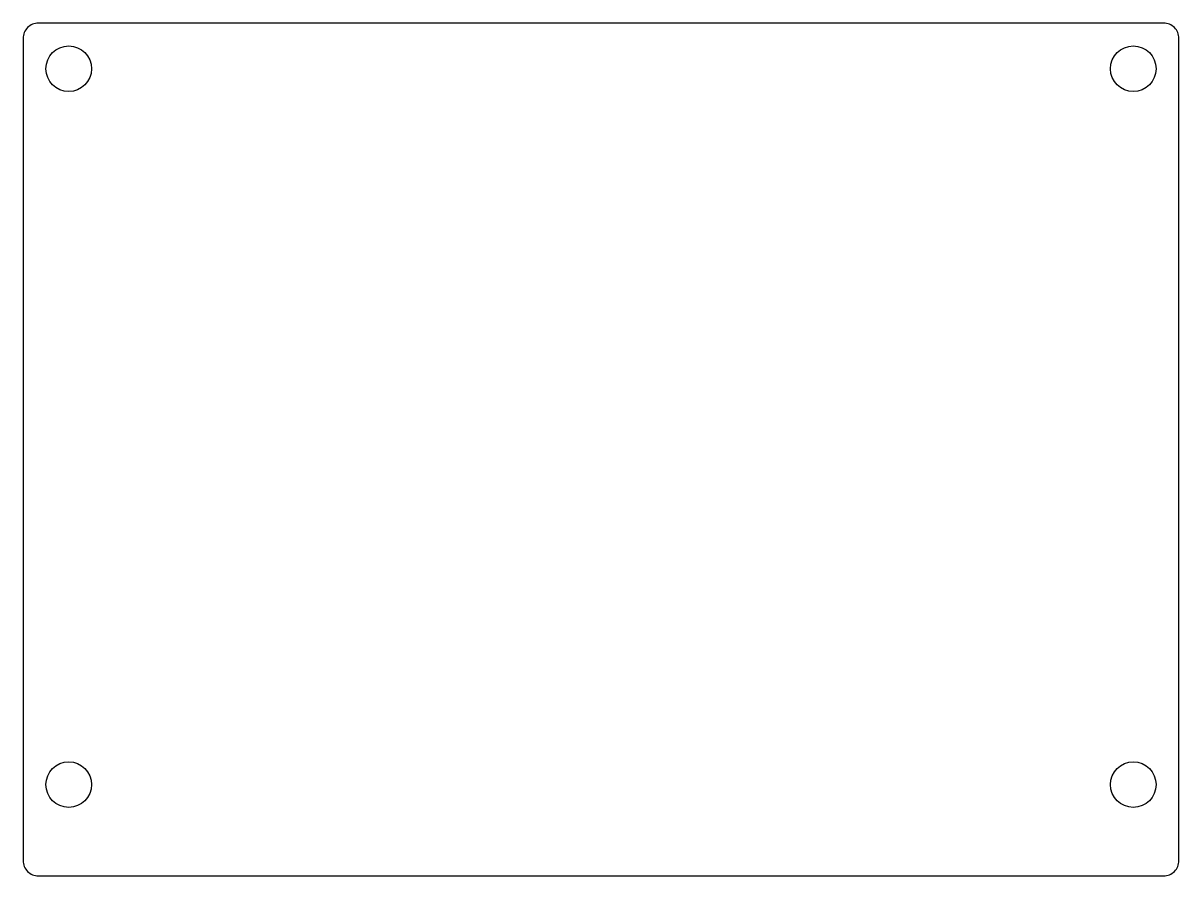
# Model space of a CAD drawing. Header units: millimetres. Extents: x -24.8 to 51.2, y -41 to 15.1.
import ezdxf

# ---------------------------------------------------------------- set-up
doc = ezdxf.new("R2010")
doc.units = ezdxf.units.MM

msp = doc.modelspace()

# ---------------------------------------------------------------- linework, layer by layer
msp.add_lwpolyline([(-23.754, 15.101, 0.414214), (-24.754, 14.101), (-24.754, -39.972, 0.414214), (-23.754, -40.972), (50.246, -40.972, 0.414214), (51.246, -39.972), (51.246, 14.101, 0.414214), (50.246, 15.101)], format="xyb", close=True)
for centre in [(-21.754, 12.101), (48.246, 12.101), (-21.754, -34.972), (48.246, -34.972)]:
    msp.add_circle(centre, 1.5)

doc.saveas('drawing.dxf')
